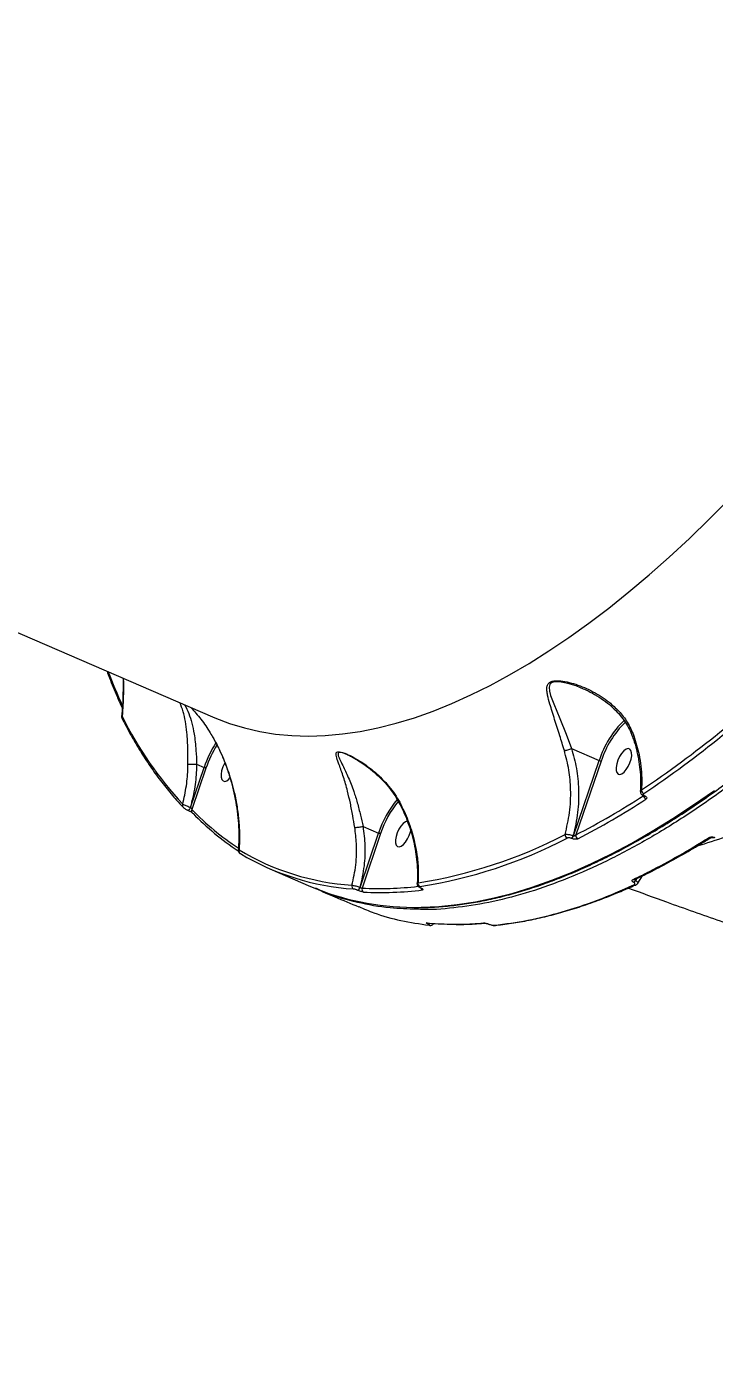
# Model space of a CAD drawing. Header units: millimetres. Extents: x -6523 to 7556, y -5559 to 6101.
# Drawn here: x 2422.2 to 2646.3, y -2741.9 to -2304.3 of the extents above; entities that cross this region are included whole.
import ezdxf

# ---------------------------------------------------------------- set-up
doc = ezdxf.new("R2010")
doc.units = ezdxf.units.MM
for name, color, linetype in [('DIKOM_ОБЪЕКТ', 7, 'Continuous'), ('DIKOM_РАЗМЕР_ЗОНА', 7, 'Continuous'), ('DIKOM_РАЗМЕР_ОБЪЕКТА', 7, 'Continuous')]:
    doc.layers.add(name, color=color, linetype=linetype)
doc.styles.add('style1', font='arial.ttf', dxfattribs={"width": 0.8})
doc.dimstyles.new('1-50', dxfattribs={"dimtxt": 300, "dimasz": 200, "dimexe": 100, "dimexo": 0, "dimgap": 100, "dimtad": 1, "dimtxsty": 'style1', "dimcen": 200, "dimclrd": 7, "dimclre": 7, "dimclrt": 7, "dimadec": 1, "dimazin": 2, "dimtfac": 1, "dimtmove": 0, "dimatfit": 2, "dimfxl": 0, "dimlwd": 25, "dimlwe": 18, "dimarcsym": 0})

# ---------------------------------------------------------------- blocks, each defined once
blk = doc.blocks.new('*D10')
at = {"layer": 'Defpoints', "color": 0, "transparency": 16777216}
for p in [(-1823.23, 4314.24), (3842.01, -3170.82), (6537.88, -3170.82)]:
    blk.add_point(p, dxfattribs=at)
at = {"layer": 'DIKOM_РАЗМЕР_ОБЪЕКТА', "color": 7, "lineweight": 18, "transparency": 16777216}
for p, q in [((-1823.23, 4314.24), (6637.88, 4314.24)), ((3842.01, -3170.82), (6637.88, -3170.82))]:
    blk.add_line(p, q, dxfattribs=at)
at = {"layer": 'DIKOM_РАЗМЕР_ОБЪЕКТА', "color": 7, "lineweight": 25, "transparency": 16777216}
blk.add_line((6537.88, 3914.24), (6537.88, -2770.82), dxfattribs=at)
at = {"layer": 'DIKOM_РАЗМЕР_ОБЪЕКТА', "color": 7, "transparency": 16777216}
for points in [[(6471.22, 3914.24), (6604.55, 3914.24), (6537.88, 4314.24)], [(6471.22, -2770.82), (6604.55, -2770.82), (6537.88, -3170.82)]]:
    blk.add_solid(points, dxfattribs=at)
at = {"layer": 'DIKOM_РАЗМЕР_ОБЪЕКТА', "color": 7, "transparency": 16777216, "insert": (6304.71, 207.11), "char_height": 300, "attachment_point": 5, "rotation": 90, "style": 'style1'}
blk.add_mtext('7500', dxfattribs=at)
blk = doc.blocks.new('*D11')
at = {"layer": 'Defpoints', "color": 0, "transparency": 16777216}
for p in [(-5022.71, -299.32), (4115.33, -1753.09), (4115.33, -4391.39)]:
    blk.add_point(p, dxfattribs=at)
at = {"layer": 'DIKOM_РАЗМЕР_ОБЪЕКТА', "color": 7, "lineweight": 18, "transparency": 16777216}
for p, q in [((-5022.71, -299.32), (-5022.71, -4491.39)), ((4115.33, -1753.09), (4115.33, -4491.39))]:
    blk.add_line(p, q, dxfattribs=at)
at = {"layer": 'DIKOM_РАЗМЕР_ОБЪЕКТА', "color": 7, "lineweight": 25, "transparency": 16777216}
blk.add_line((-4622.71, -4391.39), (3715.33, -4391.39), dxfattribs=at)
at = {"layer": 'DIKOM_РАЗМЕР_ОБЪЕКТА', "color": 7, "transparency": 16777216}
for points in [[(-4622.71, -4324.73), (-4622.71, -4458.06), (-5022.71, -4391.39)], [(3715.33, -4324.73), (3715.33, -4458.06), (4115.33, -4391.39)]]:
    blk.add_solid(points, dxfattribs=at)
at = {"layer": 'DIKOM_РАЗМЕР_ОБЪЕКТА', "color": 7, "transparency": 16777216, "insert": (-175.12, -4158.22), "char_height": 300, "attachment_point": 5, "style": 'style1'}
blk.add_mtext('9150', dxfattribs=at)
blk = doc.blocks.new('*D12')
at = {"layer": 'Defpoints', "color": 0, "transparency": 16777216}
for p in [(-6522.71, -395.62), (6102.86, -1877.31), (6102.86, -5458.89)]:
    blk.add_point(p, dxfattribs=at)
at = {"layer": 'DIKOM_РАЗМЕР_ЗОНА', "color": 7, "lineweight": 18, "transparency": 16777216}
for p, q in [((-6522.71, -395.62), (-6522.71, -5558.89)), ((6102.86, -1877.31), (6102.86, -5558.89))]:
    blk.add_line(p, q, dxfattribs=at)
at = {"layer": 'DIKOM_РАЗМЕР_ЗОНА', "color": 7, "lineweight": 25, "transparency": 16777216}
blk.add_line((-6122.71, -5458.89), (5702.86, -5458.89), dxfattribs=at)
at = {"layer": 'DIKOM_РАЗМЕР_ЗОНА', "color": 7, "transparency": 16777216}
for points in [[(-6122.71, -5392.23), (-6122.71, -5525.56), (-6522.71, -5458.89)], [(5702.86, -5392.23), (5702.86, -5525.56), (6102.86, -5458.89)]]:
    blk.add_solid(points, dxfattribs=at)
at = {"layer": 'DIKOM_РАЗМЕР_ЗОНА', "color": 7, "transparency": 16777216, "insert": (78.38, -5225.72), "char_height": 300, "attachment_point": 5, "style": 'style1'}
blk.add_mtext('12600', dxfattribs=at)
blk = doc.blocks.new('*D13')
at = {"layer": 'Defpoints', "color": 0, "transparency": 16777216}
for p in [(-2358.18, 6101.03), (4341.71, -4605.15), (7455.88, -4605.15)]:
    blk.add_point(p, dxfattribs=at)
at = {"layer": 'DIKOM_РАЗМЕР_ЗОНА', "color": 7, "lineweight": 18, "transparency": 16777216}
for p, q in [((-2358.18, 6101.03), (7555.88, 6101.03)), ((4341.71, -4605.15), (7555.88, -4605.15))]:
    blk.add_line(p, q, dxfattribs=at)
at = {"layer": 'DIKOM_РАЗМЕР_ЗОНА', "color": 7, "lineweight": 25, "transparency": 16777216}
blk.add_line((7455.88, 5701.03), (7455.88, -4205.15), dxfattribs=at)
at = {"layer": 'DIKOM_РАЗМЕР_ЗОНА', "color": 7, "transparency": 16777216}
for points in [[(7389.22, 5701.03), (7522.55, 5701.03), (7455.88, 6101.03)], [(7389.22, -4205.15), (7522.55, -4205.15), (7455.88, -4605.15)]]:
    blk.add_solid(points, dxfattribs=at)
at = {"layer": 'DIKOM_РАЗМЕР_ЗОНА', "color": 7, "transparency": 16777216, "insert": (7222.71, 375.61), "char_height": 300, "attachment_point": 5, "rotation": 90, "style": 'style1'}
blk.add_mtext('10700', dxfattribs=at)

msp = doc.modelspace()

# ---------------------------------------------------------------- linework, layer by layer
at = {"layer": 'DIKOM_ОБЪЕКТ', "color": 7, "linetype": 'Continuous', "lineweight": 15}
for p, q in [((2213.849, -2412.794), (2482.741, -2529.246)), ((2603.617, -2520.204), (2602.692, -2519.79)), ((2599.773, -2539.563), (2608.758, -2543.455)), ((2475.525, -2558.74), (2479.923, -2545.711)), ((2480.569, -2545.892), (2475.99, -2559.458)), ((2477.477, -2544.653), (2477.484, -2544.655)), ((2477.484, -2544.655), (2479.923, -2545.711)), ((2600.374, -2567.957), (2608.758, -2543.455)), ((2609.404, -2543.638), (2601.171, -2567.697)), ((2623.265, -2554.998), (2623.31, -2555.018)), ((2623.554, -2554.94), (2623.599, -2554.96)), ((2474.632, -2559.647), (2474.659, -2559.659)), ((2475.498, -2558.728), (2475.525, -2558.74)), ((2530.808, -2584.807), (2536.821, -2567.112)), ((2537.467, -2567.293), (2531.44, -2585.027)), ((2531.775, -2564.926), (2536.821, -2567.112)), ((2600.309, -2567.929), (2600.374, -2567.957)), ((2599.744, -2568.843), (2599.678, -2568.815)), ((2501.387, -2578.731), (2514.641, -2584.472)), ((2621.398, -2583.4), (2622.847, -2581.067)), ((2530.009, -2585.737), (2529.964, -2585.718)), ((2530.762, -2584.787), (2530.808, -2584.807)), ((2550.463, -2584.947), (2550.528, -2584.976)), ((2550.578, -2584.961), (2550.644, -2584.99)), ((2620.436, -2582.224), (2620.444, -2582.221)), ((2620.888, -2581.981), (2620.56, -2582.598)), ((2552.823, -2596.444), (2552.83, -2596.445)), ((2572.723, -2596.784), (2572.729, -2596.786)), ((2575.019, -2597.225), (2574.982, -2597.23))]:
    msp.add_line(p, q, dxfattribs=at)
at = {"layer": 'DIKOM_ОБЪЕКТ', "color": 7, "linetype": 'Continuous', "lineweight": 15, "flags": 128}
for points in [[(2482.741, -2529.246), (2483.424, -2529.538), (2488.189, -2531.351), (2493.089, -2532.836), (2498.122, -2533.992), (2503.281, -2534.817), (2508.562, -2535.311), (2513.961, -2535.473), (2519.472, -2535.304), (2525.089, -2534.802), (2530.809, -2533.969), (2536.625, -2532.806), (2542.532, -2531.313), (2548.525, -2529.493), (2554.598, -2527.345), (2560.745, -2524.874), (2566.961, -2522.081), (2573.24, -2518.968), (2579.576, -2515.538), (2585.963, -2511.795), (2592.395, -2507.742), (2598.867, -2503.383), (2605.372, -2498.723), (2611.903, -2493.764), (2618.456, -2488.512), (2625.024, -2482.972), (2631.601, -2477.149), (2638.18, -2471.048), (2644.756, -2464.676), (2651.323, -2458.037)], [(2602.692, -2519.79), (2601.277, -2519.156), (2598.55, -2518.314), (2595.84, -2517.826), (2593.837, -2517.896), (2593.483, -2518.004), (2592.794, -2518.462), (2592.66, -2518.642), (2592.405, -2519.574), (2592.539, -2520.845), (2592.927, -2522.209), (2593.961, -2524.972), (2595.905, -2529.719), (2597.998, -2534.914), (2599.77, -2539.562), (2599.77, -2539.563), (2599.77, -2539.563)], [(2614.513, -2544.552), (2614.322, -2545.685), (2614.335, -2546.665), (2614.551, -2547.411), (2614.953, -2547.863), (2615.508, -2547.985), (2616.172, -2547.767), (2616.889, -2547.226), (2617.603, -2546.407), (2618.255, -2545.375), (2618.793, -2544.215), (2619.173, -2543.019), (2619.364, -2541.886), (2619.351, -2540.907), (2619.135, -2540.161), (2618.733, -2539.709), (2618.178, -2539.587), (2617.514, -2539.805), (2616.797, -2540.345), (2616.083, -2541.165), (2615.43, -2542.196), (2614.893, -2543.357), (2614.513, -2544.552)], [(2485.677, -2546.808), (2485.486, -2547.941), (2485.499, -2548.921), (2485.715, -2549.667), (2486.117, -2550.119), (2486.672, -2550.241), (2487.336, -2550.023), (2488.053, -2549.482), (2488.383, -2549.139)], [(2548.046, -2591.315), (2550.717, -2591.302), (2556.513, -2591.032), (2562.413, -2590.431), (2568.414, -2589.501), (2574.511, -2588.242), (2580.697, -2586.656), (2586.969, -2584.743), (2593.32, -2582.505), (2599.745, -2579.944), (2606.239, -2577.062), (2612.797, -2573.862), (2619.413, -2570.347), (2626.081, -2566.518), (2632.796, -2562.38), (2639.551, -2557.937), (2646.343, -2553.19)], [(2475.498, -2558.728), (2475.409, -2558.952), (2475.297, -2559.164), (2475.17, -2559.35), (2475.034, -2559.499), (2474.898, -2559.604), (2474.77, -2559.657), (2474.657, -2559.656), (2474.632, -2559.647)], [(2475.525, -2558.74), (2475.436, -2558.964), (2475.324, -2559.175), (2475.197, -2559.361), (2475.061, -2559.511), (2474.926, -2559.615), (2474.798, -2559.669), (2474.685, -2559.667), (2474.659, -2559.659)], [(2476.095, -2560.509), (2476.201, -2560.601), (2476.353, -2560.688)], [(2546.28, -2563.241), (2546.24, -2563.243), (2545.577, -2563.461), (2544.86, -2564.002), (2544.146, -2564.821), (2543.493, -2565.853), (2542.955, -2567.014), (2542.575, -2568.209)], [(2542.575, -2568.209), (2542.384, -2569.342), (2542.398, -2570.321), (2542.614, -2571.067), (2543.016, -2571.52), (2543.571, -2571.642), (2544.234, -2571.424), (2544.952, -2570.883), (2545.666, -2570.063), (2546.318, -2569.032), (2546.856, -2567.871), (2547.236, -2566.676), (2547.307, -2566.362)], [(2550.463, -2584.947), (2550.504, -2584.96), (2550.578, -2584.961)], [(2550.523, -2584.973), (2550.57, -2584.988), (2550.644, -2584.99)], [(2620.725, -2584.008), (2620.683, -2584.03), (2620.67, -2584.036)], [(2552.831, -2596.445), (2552.757, -2596.435), (2552.59, -2596.384)], [(2553.55, -2597.199), (2553.489, -2597.189), (2553.328, -2597.14)], [(2572.729, -2596.786), (2572.733, -2596.788), (2572.799, -2596.787)]]:
    msp.add_lwpolyline(points, dxfattribs=at)
at = {"layer": 'DIKOM_ОБЪЕКТ', "color": 7, "linetype": 'Continuous', "lineweight": 15}
for centre, radius, start, end in [((2605.591, -2455.332), 167.668, 200.66737, 204.72103), ((2421.278, -2253.06), 361.268, 303.85894, 313.9376), ((2421.531, -2253.52), 362.106, 303.85956, 313.93713), ((2453.947, -2529.405), 0.798, 149.50711, 205.29275), ((2559.787, -2476.949), 118.564, 206.04106, 222.92583), ((2637.372, -2552.26), 29.937, 133.09921, 162.89586), ((2638.332, -2552.906), 30.376, 133.90237, 162.23412), ((2514.509, -2557.522), 36.547, 147.22615, 161.14602), ((2514.185, -2557.382), 35.526, 147.74355, 161.13005), ((2495.405, -2549.242), 10.028, 150.13346, 165.95119), ((2609.669, -2541.464), 2.19, 245.41274, 263.03768), ((2489.631, -2350.64), 244.039, 297.19765, 303.20895), ((2623.805, -2553.082), 1.247, 179.0385, 245.20201), ((2623.356, -2554.701), 0.311, 253.18673, 309.5608), ((2624.531, -2554.906), 1.251, 184.57464, 245.07743), ((2623.402, -2554.724), 0.308, 252.10866, 309.82569), ((2473.749, -2558.092), 0.873, 153.10948, 221.96093), ((2476.747, -2559.913), 0.884, 149.01019, 222.39298), ((2539.417, -2498.046), 88.286, 224.07532, 236.82697), ((2568.721, -2577.64), 33.592, 140.15035, 161.73453), ((2568.452, -2577.527), 32.631, 140.43541, 161.72285), ((2490.035, -2351.387), 244.604, 297.19761, 303.20932), ((2540.011, -2499.044), 88.613, 224.07927, 236.46926), ((2525.716, -2429.596), 155.588, 278.87095, 297.53617), ((2598.822, -2567.676), 1.182, 174.30311, 244.55898), ((2598.759, -2567.493), 1.609, 304.79462, 344.29939), ((2598.827, -2567.523), 1.607, 304.76286, 344.31658), ((2602.339, -2567.879), 1.181, 171.14733, 244.68739), ((2644.812, -2568.002), 0.681, 243.17273, 301.29123), ((2492.198, -2572.969), 0.915, 155.90104, 243.94406), ((2533.631, -2502.032), 82.255, 239.07762, 266.18631), ((2526.228, -2430.483), 155.924, 278.87053, 297.53658), ((2534.159, -2503.072), 82.436, 239.07717, 266.18606), ((2548.256, -2505.337), 85.978, 246.98514, 269.86028), ((2529.13, -2584.415), 1.018, 162.2466, 243.46869), ((2529.559, -2584.563), 1.224, 289.29794, 349.42454), ((2529.606, -2584.583), 1.222, 289.26824, 349.47115), ((2532.398, -2585.4), 1.028, 158.72221, 243.28473), ((2537.333, -2483.267), 101.931, 266.6859, 276.95505), ((2537.845, -2483.95), 102.538, 266.69647, 277.43368), ((2550.747, -2583.584), 1.07, 165.88367, 243.64388), ((2551.528, -2584.726), 0.992, 196.62578, 245.16922), ((2620.137, -2581.564), 0.724, 244.99959, 295.61815), ((2619.492, -2582.033), 1.208, 292.46626, 332.16398), ((2620.379, -2583.368), 0.728, 245.12313, 293.55085), ((2552.969, -2596.064), 0.704, 269.26111, 324.31932), ((2571.329, -2595.679), 0.787, 246.67002, 275.94217), ((2574.9, -2596.454), 0.78, 246.62928, 276.06712)]:
    msp.add_arc(centre, radius, start, end, dxfattribs=at)
for points, knots in [([(2548.365, -2591.354), (2548.782, -2591.366), (2550.989, -2591.428), (2555.084, -2591.248), (2560.648, -2590.801), (2566.312, -2590.035), (2572.061, -2588.98), (2577.893, -2587.63), (2583.803, -2585.986), (2589.786, -2584.05), (2595.838, -2581.824), (2601.954, -2579.308), (2608.129, -2576.506), (2614.359, -2573.42), (2620.639, -2570.051), (2626.963, -2566.403), (2633.328, -2562.477), (2639.729, -2558.279), (2646.16, -2553.81), (2652.617, -2549.074), (2659.095, -2544.075), (2665.589, -2538.817), (2672.095, -2533.302), (2678.607, -2527.537), (2685.121, -2521.525), (2691.632, -2515.271), (2698.135, -2508.779), (2704.625, -2502.054), (2711.097, -2495.102), (2717.547, -2487.927), (2723.97, -2480.536), (2730.36, -2472.932), (2736.714, -2465.124), (2743.026, -2457.115), (2749.292, -2448.912), (2755.507, -2440.522), (2761.666, -2431.951), (2767.766, -2423.205), (2773.8, -2414.29), (2779.765, -2405.214), (2785.656, -2395.983), (2791.47, -2386.604), (2797.201, -2377.084), (2802.844, -2367.431), (2808.397, -2357.651), (2813.854, -2347.751), (2818.622, -2338.856), (2821.543, -2333.238), (2822.712, -2330.99)], [0, 0, 0, 0, 0.0051793, 0.02739, 0.0496129, 0.0718476, 0.094093, 0.1163478, 0.1386107, 0.1608805, 0.1831557, 0.2054353, 0.2277184, 0.2500037, 0.2722902, 0.294578, 0.3168663, 0.3391542, 0.3614419, 0.3837289, 0.4060148, 0.4283, 0.4505842, 0.4728673, 0.4951492, 0.5174302, 0.5397103, 0.561989, 0.5842668, 0.6065436, 0.6288197, 0.6510948, 0.6733689, 0.6956427, 0.7179155, 0.7401876, 0.7624589, 0.7847299, 0.8070003, 0.8292702, 0.8515396, 0.8738085, 0.8960771, 0.9183452, 0.9406133, 0.9628808, 0.9851483, 1, 1, 1, 1]), ([(2750.006, -2449.973), (2747.518, -2453.24), (2740.815, -2462.041), (2729.739, -2475.724), (2716.782, -2490.767), (2703.591, -2505.045), (2690.209, -2518.488), (2676.677, -2531.025), (2663.293, -2542.381), (2650.1, -2552.543), (2637.135, -2561.528), (2624.187, -2569.482), (2611.302, -2576.33), (2598.528, -2582.026), (2586.149, -2586.432), (2574.185, -2589.601), (2562.706, -2591.439), (2554.409, -2592.206), (2550.09, -2591.963), (2549.332, -2591.92)], [0, 0, 0, 0, 0.0369366, 0.0995097, 0.162131, 0.2247044, 0.2890949, 0.3535379, 0.4179286, 0.4805017, 0.5431232, 0.6056961, 0.6700866, 0.73453, 0.7989206, 0.8614936, 0.9241148, 0.986688, 1, 1, 1, 1]), ([(2760.351, -2487.55), (2756.772, -2491.33), (2749.609, -2498.893), (2738.814, -2509.397), (2728.016, -2519.256), (2717.09, -2528.503), (2706.063, -2537.095), (2694.958, -2544.978), (2683.957, -2552.014), (2672.773, -2558.366), (2661.459, -2563.884), (2650.587, -2568.373), (2643.733, -2570.438), (2640.579, -2571.388)], [0, 0, 0, 0, 0.0877228, 0.1755515, 0.2633798, 0.3511032, 0.442424, 0.5338636, 0.6253025, 0.7166229, 0.8159146, 0.9152827, 1, 1, 1, 1]), ([(2448.298, -2514.329), (2448.563, -2515.061), (2449.587, -2517.889), (2451.24, -2521.897), (2452.699, -2525.066), (2453.275, -2526.319)], [0, 0, 0, 0, 0.1743495, 0.6735815, 1, 1, 1, 1]), ([(2453.509, -2516.586), (2453.522, -2518.365), (2453.547, -2521.945), (2453.366, -2526.047), (2453.116, -2528.337), (2453.055, -2528.894)], [0, 0, 0, 0, 0.4276905, 0.8607057, 1, 1, 1, 1]), ([(2453.588, -2516.62), (2453.61, -2517.046), (2453.7, -2518.762), (2453.645, -2522.913), (2453.413, -2526.581), (2453.259, -2529.001)], [0, 0, 0, 0, 0.1007883, 0.4067706, 1, 1, 1, 1]), ([(2597.411, -2540.214), (2596.91, -2538.582), (2595.82, -2535.028), (2594.208, -2529.917), (2592.823, -2525.577), (2592.001, -2522.592), (2591.687, -2520.743), (2591.675, -2519.462), (2592.048, -2518.382), (2592.778, -2517.823), (2593.924, -2517.445), (2595.681, -2517.361), (2598.323, -2517.783), (2602.12, -2518.845), (2606.849, -2520.884), (2611.571, -2523.933), (2615.275, -2527.361), (2618.155, -2530.946), (2619.41, -2533.849), (2620.062, -2535.358)], [0, 0, 0, 0, 0.0790198, 0.1721786, 0.2680582, 0.3287303, 0.361058, 0.3938991, 0.4223307, 0.4513181, 0.4599431, 0.498991, 0.5446047, 0.5914336, 0.6876199, 0.7865793, 0.8546756, 0.9244456, 1, 1, 1, 1]), ([(2602.733, -2519.713), (2603.297, -2519.946), (2604.848, -2520.587), (2607.347, -2521.898), (2610.134, -2523.666), (2612.594, -2525.61), (2614.715, -2527.653), (2616.494, -2529.796), (2618.002, -2532.138), (2619.042, -2534.131), (2619.46, -2535.381), (2619.589, -2535.766)], [0, 0, 0, 0, 0.07655707, 0.21057046, 0.35355283, 0.49025044, 0.60295963, 0.72244615, 0.83873463, 0.95026873, 1, 1, 1, 1]), ([(2474.667, -2544.626), (2474.672, -2543.019), (2474.681, -2540.411), (2474.563, -2536.992), (2474.339, -2533.872), (2473.898, -2530.627), (2473.162, -2527.295), (2472.457, -2525.55), (2472.086, -2524.631)], [0, 0, 0, 0, 0.1907456, 0.3095396, 0.4310644, 0.6102612, 0.794864, 1, 1, 1, 1]), ([(2453.049, -2528.895), (2453.043, -2528.977), (2453.026, -2529.199), (2453.102, -2529.486), (2453.197, -2529.667), (2453.236, -2529.741)], [0, 0, 0, 0, 0.2547513, 0.6933432, 1, 1, 1, 1]), ([(2453.058, -2528.895), (2453.067, -2528.904), (2453.081, -2528.918), (2453.215, -2528.98), (2453.259, -2529.001)], [0, 0, 0, 0, 0.6661689, 1, 1, 1, 1]), ([(2473.598, -2525.286), (2474.076, -2526.204), (2474.978, -2527.939), (2475.991, -2531.202), (2476.663, -2534.341), (2477.072, -2537.372), (2477.341, -2540.625), (2477.477, -2543.129), (2477.477, -2544.653), (2477.477, -2544.653)], [0, 0, 0, 0, 0.20663566, 0.39048769, 0.57405523, 0.69385033, 0.81355587, 0.99994167, 1, 1, 1, 1]), ([(2475.631, -2526.167), (2476.76, -2527.423), (2479.058, -2529.979), (2480.971, -2532.902), (2481.945, -2534.39)], [0, 0, 0, 0, 0.4911414, 1, 1, 1, 1]), ([(2453.226, -2529.746), (2453.718, -2530.712), (2455.144, -2533.512), (2457.63, -2537.952), (2460.732, -2542.976), (2463.994, -2547.735), (2467.412, -2552.223), (2470.463, -2555.846), (2472.399, -2557.925), (2473.102, -2558.679)], [0, 0, 0, 0, 0.0864552, 0.2506158, 0.4147418, 0.5788123, 0.7428152, 0.9067425, 1, 1, 1, 1]), ([(2481.942, -2534.465), (2482.277, -2535.009), (2483.253, -2536.595), (2484.67, -2539.375), (2486.214, -2542.806), (2487.577, -2546.415), (2488.754, -2550.174), (2489.728, -2554.053), (2490.48, -2558.017), (2491.004, -2562.042), (2491.273, -2566.076), (2491.316, -2569.659), (2491.155, -2571.841), (2491.09, -2572.723)], [0, 0, 0, 0, 0.04581605, 0.13344996, 0.22395434, 0.31745664, 0.41391313, 0.51306101, 0.61440035, 0.71749997, 0.8229151, 0.9283823, 1, 1, 1, 1]), ([(2481.945, -2534.39), (2482.12, -2534.681), (2483.003, -2536.145), (2484.464, -2538.853), (2486.772, -2543.86), (2488.543, -2548.913), (2489.923, -2554.277), (2490.756, -2558.589), (2491.321, -2563.297), (2491.566, -2567.991), (2491.431, -2571.06), (2491.363, -2572.595)], [0, 0, 0, 0, 0.0242969, 0.1222497, 0.2202164, 0.4215172, 0.5118842, 0.6322331, 0.752591, 0.8762951, 1, 1, 1, 1]), ([(2619.65, -2535.741), (2619.835, -2536.263), (2620.409, -2537.872), (2621.115, -2540.615), (2621.775, -2543.943), (2622.168, -2547.271), (2622.326, -2550.482), (2622.221, -2552.531), (2622.17, -2553.513)], [0, 0, 0, 0, 0.0878594, 0.2709781, 0.4556399, 0.6415039, 0.8281412, 1, 1, 1, 1]), ([(2619.717, -2535.72), (2619.706, -2535.709), (2619.666, -2535.666), (2619.79, -2535.545), (2619.954, -2535.426), (2620.04, -2535.372), (2620.062, -2535.358)], [0, 0, 0, 0, 0.1668202, 0.6565349, 0.912261, 1, 1, 1, 1]), ([(2620.062, -2535.358), (2620.688, -2537.394), (2621.706, -2540.708), (2622.421, -2545.337), (2622.728, -2549.229), (2622.615, -2551.769), (2622.558, -2553.061)], [0, 0, 0, 0, 0.3422116, 0.5572619, 0.7746115, 1, 1, 1, 1]), ([(2529.084, -2565.277), (2528.874, -2563.997), (2528.423, -2561.25), (2527.645, -2557.255), (2526.637, -2552.953), (2525.392, -2548.693), (2524.117, -2545.15), (2523.275, -2542.899), (2522.948, -2541.627), (2522.962, -2540.907), (2523.322, -2540.63), (2523.861, -2540.558), (2524.705, -2540.661), (2526.515, -2541.306), (2528.849, -2542.459), (2532.269, -2544.524), (2536.439, -2547.717), (2540.088, -2551.566), (2542.589, -2555.005), (2543.592, -2556.829), (2544.095, -2557.746)], [0, 0, 0, 0, 0.0590579, 0.1267741, 0.1965311, 0.2899989, 0.3861949, 0.4527713, 0.4864331, 0.5209077, 0.5489151, 0.5542521, 0.5800485, 0.6152124, 0.6617349, 0.7094968, 0.8061404, 0.9056077, 0.9525564, 1, 1, 1, 1]), ([(2526.681, -2541.572), (2526.661, -2541.563), (2526.048, -2541.258), (2525.062, -2540.938), (2524.262, -2540.813), (2523.795, -2540.886), (2523.535, -2541.174), (2523.661, -2541.889), (2524.216, -2543.166), (2525.347, -2545.388), (2526.985, -2548.862), (2528.598, -2552.997), (2529.934, -2557.178), (2530.861, -2561.04), (2531.629, -2563.669), (2531.769, -2564.925), (2531.769, -2564.926)], [0, 0, 0, 0, 0.0017935, 0.0560552, 0.0946222, 0.1025871, 0.1449495, 0.1988337, 0.2531068, 0.3620325, 0.5192389, 0.6763341, 0.7900221, 0.9035394, 0.9999451, 1, 1, 1, 1]), ([(2526.681, -2541.573), (2526.794, -2541.62), (2527.31, -2541.837), (2528.38, -2542.381), (2529.999, -2543.296), (2532.004, -2544.583), (2534.311, -2546.293), (2536.745, -2548.403), (2539.006, -2550.712), (2540.98, -2553.137), (2542.616, -2555.504), (2543.49, -2557.144), (2543.905, -2557.922)], [0, 0, 0, 0, 0.0178574, 0.0820698, 0.1578955, 0.2574185, 0.3822628, 0.5139891, 0.6524667, 0.7764452, 0.8940039, 1, 1, 1, 1]), ([(2597.411, -2540.214), (2597.462, -2540.208), (2597.613, -2540.19), (2597.971, -2540.126), (2598.517, -2539.993), (2599.177, -2539.792), (2599.573, -2539.64), (2599.77, -2539.563)], [0, 0, 0, 0, 0.087319, 0.2536206, 0.5024321, 0.751188, 1, 1, 1, 1]), ([(2597.646, -2567.559), (2598.201, -2565.195), (2599.328, -2560.4), (2599.614, -2553.284), (2599.054, -2546.458), (2597.963, -2542.311), (2597.411, -2540.214)], [0, 0, 0, 0, 0.2625615, 0.5326656, 0.7636498, 1, 1, 1, 1]), ([(2599.77, -2539.563), (2599.771, -2539.563), (2599.771, -2539.563), (2599.772, -2539.564), (2599.773, -2539.563), (2599.773, -2539.563)], [0, 0, 0, 0, 0.3980873, 0.8914128, 1, 1, 1, 1]), ([(2599.773, -2539.563), (2600.357, -2541.704), (2601.539, -2546.037), (2602.183, -2553.065), (2601.965, -2560.477), (2600.866, -2565.422), (2600.309, -2567.929)], [0, 0, 0, 0, 0.23289087, 0.47130522, 0.73197318, 1, 1, 1, 1]), ([(2472.97, -2557.697), (2473.42, -2555.701), (2474.304, -2551.785), (2474.639, -2547.36), (2474.663, -2545.002), (2474.667, -2544.626)], [0, 0, 0, 0, 0.46652485, 0.91500923, 1, 1, 1, 1]), ([(2474.667, -2544.626), (2474.677, -2544.626), (2474.765, -2544.627), (2475.023, -2544.629), (2475.552, -2544.634), (2476.196, -2544.64), (2476.873, -2544.647), (2477.28, -2544.651), (2477.477, -2544.653)], [0, 0, 0, 0, 0.02594048, 0.22027618, 0.41786418, 0.61546122, 0.81310507, 1, 1, 1, 1]), ([(2477.484, -2544.655), (2477.478, -2545.043), (2477.438, -2547.499), (2477.048, -2552.268), (2476.033, -2556.498), (2475.498, -2558.728)], [0, 0, 0, 0, 0.0814784, 0.5156596, 1, 1, 1, 1]), ([(2480.569, -2545.892), (2480.562, -2545.892), (2480.544, -2545.891), (2480.489, -2545.886), (2480.386, -2545.867), (2480.233, -2545.825), (2480.07, -2545.772), (2479.972, -2545.731), (2479.923, -2545.711)], [0, 0, 0, 0, 0.0536195, 0.1414015, 0.3560921, 0.5708421, 0.7852929, 1, 1, 1, 1]), ([(2622.23, -2553.538), (2622.234, -2553.694), (2622.241, -2553.999), (2622.463, -2554.408), (2622.793, -2554.757), (2623.101, -2554.911), (2623.266, -2554.994)], [0, 0, 0, 0, 0.2385795, 0.4690923, 0.7162999, 1, 1, 1, 1]), ([(2622.251, -2553.519), (2622.254, -2553.454), (2622.262, -2553.283), (2622.444, -2553.147), (2622.558, -2553.061)], [0, 0, 0, 0, 0.3761336, 1, 1, 1, 1]), ([(2623.282, -2554.214), (2623.228, -2554.26), (2623.122, -2554.35), (2623.097, -2554.521), (2623.181, -2554.695), (2623.347, -2554.84), (2623.495, -2554.912), (2623.554, -2554.94)], [0, 0, 0, 0, 0.2143242, 0.428464, 0.6429408, 0.8577703, 1, 1, 1, 1]), ([(2623.307, -2555.018), (2623.341, -2555.033), (2623.418, -2555.067), (2623.468, -2555.106), (2623.468, -2555.106), (2623.468, -2555.106)], [0, 0, 0, 0, 0.3336326, 0.7480799, 1, 1, 1, 1]), ([(2623.599, -2554.96), (2623.686, -2555.002), (2623.906, -2555.108), (2624.155, -2555.324), (2624.28, -2555.584), (2624.244, -2555.84), (2624.084, -2555.974), (2624.004, -2556.041)], [0, 0, 0, 0, 0.1407383, 0.3552966, 0.5700438, 0.784949, 1, 1, 1, 1]), ([(2472.97, -2557.697), (2473.062, -2557.737), (2473.259, -2557.821), (2473.742, -2558.021), (2474.321, -2558.256), (2474.934, -2558.504), (2475.309, -2558.653), (2475.498, -2558.728)], [0, 0, 0, 0, 0.1847917, 0.3988319, 0.6012457, 0.7990034, 1, 1, 1, 1]), ([(2473.103, -2558.673), (2473.14, -2558.712), (2473.298, -2558.881), (2473.614, -2559.1), (2474.091, -2559.386), (2474.447, -2559.569), (2474.626, -2559.642), (2474.67, -2559.66)], [0, 0, 0, 0, 0.0986134, 0.4321922, 0.6860119, 0.9232373, 1, 1, 1, 1]), ([(2474.661, -2559.66), (2474.67, -2559.664), (2474.769, -2559.704), (2475.018, -2559.825), (2475.375, -2560.016), (2475.726, -2560.23), (2475.966, -2560.398), (2476.083, -2560.497), (2476.092, -2560.506), (2476.095, -2560.509)], [0, 0, 0, 0, 0.01662039, 0.18808748, 0.37691926, 0.57943155, 0.78936045, 0.92577965, 1, 1, 1, 1]), ([(2475.525, -2558.74), (2475.561, -2558.758), (2475.606, -2558.782), (2475.695, -2558.853), (2475.792, -2558.957), (2475.894, -2559.122), (2475.964, -2559.296), (2475.982, -2559.406), (2475.99, -2559.458)], [0, 0, 0, 0, 0.1271183, 0.1626131, 0.3403975, 0.5453885, 0.7831209, 1, 1, 1, 1]), ([(2543.892, -2557.927), (2544.171, -2558.471), (2544.999, -2560.089), (2546.14, -2562.88), (2547.319, -2566.271), (2548.251, -2569.717), (2548.936, -2573.174), (2549.377, -2576.618), (2549.537, -2580.01), (2549.537, -2582.354), (2549.415, -2583.53), (2549.405, -2583.627)], [0, 0, 0, 0, 0.06580765, 0.19566634, 0.3265812, 0.45839994, 0.59066243, 0.72269581, 0.85525923, 0.98805671, 1, 1, 1, 1]), ([(2543.943, -2557.902), (2543.935, -2557.898), (2543.911, -2557.889), (2543.987, -2557.825), (2544.068, -2557.766), (2544.095, -2557.746)], [0, 0, 0, 0, 0.2761338, 0.7507478, 1, 1, 1, 1]), ([(2544.095, -2557.746), (2545.028, -2559.752), (2546.916, -2563.816), (2548.507, -2569.381), (2549.429, -2574.392), (2549.858, -2578.816), (2549.759, -2581.814), (2549.709, -2583.323)], [0, 0, 0, 0, 0.2398776, 0.4858727, 0.6394255, 0.8185499, 1, 1, 1, 1]), ([(2528.16, -2584.104), (2528.64, -2581.911), (2529.613, -2577.464), (2529.815, -2571.069), (2529.304, -2567.025), (2529.084, -2565.277)], [0, 0, 0, 0, 0.35585582, 0.72148168, 1, 1, 1, 1]), ([(2529.084, -2565.277), (2529.103, -2565.277), (2529.176, -2565.277), (2529.398, -2565.271), (2529.836, -2565.234), (2530.468, -2565.155), (2531.15, -2565.048), (2531.562, -2564.966), (2531.769, -2564.926)], [0, 0, 0, 0, 0.03808439, 0.14918964, 0.36194498, 0.57464497, 0.78729653, 1, 1, 1, 1]), ([(2531.775, -2564.926), (2532.029, -2567.026), (2532.542, -2571.274), (2532.263, -2578.009), (2531.28, -2582.451), (2530.762, -2584.787)], [0, 0, 0, 0, 0.3165721, 0.6406597, 1, 1, 1, 1]), ([(2531.769, -2564.926), (2531.77, -2564.925), (2531.772, -2564.925), (2531.774, -2564.926), (2531.775, -2564.926)], [0, 0, 0, 0, 0.60790073, 1, 1, 1, 1]), ([(2537.467, -2567.293), (2537.458, -2567.293), (2537.44, -2567.292), (2537.384, -2567.286), (2537.285, -2567.267), (2537.132, -2567.226), (2536.968, -2567.172), (2536.87, -2567.132), (2536.821, -2567.112)], [0, 0, 0, 0, 0.0701278, 0.1412984, 0.3560905, 0.5705614, 0.7854559, 1, 1, 1, 1]), ([(2597.646, -2567.559), (2597.748, -2567.54), (2597.977, -2567.499), (2598.485, -2567.51), (2599.098, -2567.589), (2599.74, -2567.73), (2600.119, -2567.863), (2600.309, -2567.929)], [0, 0, 0, 0, 0.1700308, 0.3807889, 0.5867344, 0.7931386, 1, 1, 1, 1]), ([(2599.678, -2568.815), (2599.583, -2568.779), (2599.395, -2568.708), (2599.069, -2568.651), (2598.755, -2568.639), (2598.491, -2568.672), (2598.369, -2568.721), (2598.314, -2568.744)], [0, 0, 0, 0, 0.20392, 0.407931, 0.6134575, 0.8265562, 1, 1, 1, 1]), ([(2600.374, -2567.957), (2600.414, -2567.971), (2600.463, -2567.987), (2600.574, -2567.996), (2600.71, -2567.983), (2600.893, -2567.917), (2601.054, -2567.818), (2601.135, -2567.735), (2601.171, -2567.697)], [0, 0, 0, 0, 0.1445719, 0.1755648, 0.3627092, 0.5710927, 0.8047383, 1, 1, 1, 1]), ([(2619.831, -2582.221), (2620.189, -2582.051), (2621.976, -2581.205), (2626.938, -2578.755), (2634.781, -2574.566), (2641.262, -2570.596), (2644.505, -2568.609)], [0, 0, 0, 0, 0.044142, 0.2207138, 0.6100136, 1, 1, 1, 1]), ([(2620.44, -2582.189), (2621.25, -2581.816), (2624.126, -2580.49), (2629.118, -2577.92), (2635.406, -2574.472), (2640.755, -2571.349), (2644.018, -2569.278), (2645.162, -2568.553)], [0, 0, 0, 0, 0.0999813, 0.3550033, 0.6094445, 0.8631294, 1, 1, 1, 1]), ([(2644.505, -2568.609), (2644.544, -2568.586), (2644.689, -2568.503), (2645.014, -2568.403), (2645.489, -2568.355), (2645.99, -2568.384), (2646.297, -2568.468), (2646.451, -2568.511)], [0, 0, 0, 0, 0.0918512, 0.3355995, 0.5630793, 0.7814936, 1, 1, 1, 1]), ([(2645.165, -2568.583), (2645.163, -2568.585), (2645.151, -2568.593), (2645.213, -2568.56), (2645.355, -2568.523), (2645.58, -2568.497), (2645.844, -2568.505), (2646.082, -2568.542), (2646.201, -2568.58), (2646.249, -2568.595)], [0, 0, 0, 0, 0.0441616, 0.2010774, 0.3578014, 0.5414754, 0.7277637, 0.8879319, 1, 1, 1, 1]), ([(2491.106, -2572.726), (2491.103, -2572.811), (2491.098, -2572.981), (2491.179, -2573.213), (2491.29, -2573.399), (2491.407, -2573.529), (2491.509, -2573.615), (2491.609, -2573.686), (2491.682, -2573.73), (2491.728, -2573.757)], [0, 0, 0, 0, 0.1668514, 0.3357088, 0.480716, 0.601772, 0.7016946, 0.8121685, 1, 1, 1, 1]), ([(2491.121, -2572.724), (2491.116, -2572.712), (2491.087, -2572.645), (2491.211, -2572.611), (2491.342, -2572.597), (2491.363, -2572.595)], [0, 0, 0, 0, 0.1623872, 0.8658361, 1, 1, 1, 1]), ([(2601.833, -2568.946), (2601.749, -2568.981), (2601.561, -2569.059), (2601.152, -2569.11), (2600.67, -2569.091), (2600.173, -2569.004), (2599.887, -2568.897), (2599.744, -2568.843)], [0, 0, 0, 0, 0.1741393, 0.3896007, 0.5957749, 0.7978684, 1, 1, 1, 1]), ([(2516.34, -2585.2), (2518.414, -2586.099), (2523.062, -2588.114), (2527.759, -2590.078), (2530.362, -2591.166)], [0, 0, 0, 0, 0.445973, 1, 1, 1, 1]), ([(2549.332, -2591.92), (2546.391, -2591.85), (2539.741, -2591.689), (2529.957, -2589.854), (2521.903, -2587.649), (2517.57, -2585.616), (2516.399, -2585.066)], [0, 0, 0, 0, 0.2506456, 0.56687, 0.8828379, 1, 1, 1, 1]), ([(2528.16, -2584.104), (2528.283, -2584.115), (2528.527, -2584.137), (2529.092, -2584.259), (2529.726, -2584.43), (2530.309, -2584.617), (2530.633, -2584.739), (2530.762, -2584.787)], [0, 0, 0, 0, 0.2142644, 0.4282803, 0.6427372, 0.8575799, 1, 1, 1, 1]), ([(2529.964, -2585.718), (2529.9, -2585.691), (2529.74, -2585.623), (2529.451, -2585.519), (2529.137, -2585.42), (2528.857, -2585.349), (2528.736, -2585.334), (2528.675, -2585.326)], [0, 0, 0, 0, 0.1423061, 0.3570278, 0.5715663, 0.7857096, 1, 1, 1, 1]), ([(2531.936, -2586.318), (2531.845, -2586.307), (2531.663, -2586.286), (2531.243, -2586.18), (2530.773, -2586.033), (2530.342, -2585.877), (2530.104, -2585.777), (2530.009, -2585.737)], [0, 0, 0, 0, 0.215032, 0.4300327, 0.644714, 0.8592019, 1, 1, 1, 1]), ([(2530.808, -2584.807), (2530.839, -2584.82), (2530.918, -2584.854), (2531.061, -2584.909), (2531.215, -2584.964), (2531.352, -2585.008), (2531.411, -2585.02), (2531.44, -2585.027)], [0, 0, 0, 0, 0.1408398, 0.3552737, 0.5700207, 0.7849799, 1, 1, 1, 1]), ([(2549.43, -2583.632), (2549.421, -2583.683), (2549.394, -2583.848), (2549.478, -2584.111), (2549.631, -2584.379), (2549.852, -2584.603), (2550.118, -2584.791), (2550.371, -2584.898), (2550.499, -2584.952)], [0, 0, 0, 0, 0.0795156, 0.2529128, 0.4102577, 0.5674706, 0.7812095, 1, 1, 1, 1]), ([(2549.441, -2583.631), (2549.438, -2583.587), (2549.43, -2583.461), (2549.599, -2583.377), (2549.709, -2583.323)], [0, 0, 0, 0, 0.3468682, 1, 1, 1, 1]), ([(2550.272, -2584.542), (2550.222, -2584.555), (2550.123, -2584.579), (2550.117, -2584.665), (2550.224, -2584.775), (2550.397, -2584.879), (2550.531, -2584.94), (2550.578, -2584.961)], [0, 0, 0, 0, 0.2288401, 0.4578825, 0.6785102, 0.8884527, 1, 1, 1, 1]), ([(2550.522, -2584.976), (2550.572, -2584.997), (2550.691, -2585.048), (2550.795, -2585.107), (2550.847, -2585.144), (2550.84, -2585.138), (2550.839, -2585.137)], [0, 0, 0, 0, 0.2716281, 0.6458598, 0.9259153, 1, 1, 1, 1]), ([(2550.644, -2584.99), (2550.713, -2585.021), (2550.918, -2585.114), (2551.183, -2585.274), (2551.345, -2585.442), (2551.337, -2585.573), (2551.186, -2585.609), (2551.111, -2585.626)], [0, 0, 0, 0, 0.1083174, 0.3204581, 0.5430768, 0.7715639, 1, 1, 1, 1]), ([(2574.591, -2597.17), (2578.193, -2596.699), (2585.397, -2595.758), (2596.647, -2592.947), (2608.181, -2589.191), (2616.108, -2585.75), (2620.072, -2584.029)], [0, 0, 0, 0, 0.2485973, 0.4971931, 0.7485961, 1, 1, 1, 1]), ([(2575.007, -2597.142), (2575.55, -2597.094), (2577.959, -2596.88), (2582.326, -2596.204), (2588.105, -2595.106), (2593.976, -2593.692), (2599.926, -2591.989), (2605.95, -2589.998), (2612.045, -2587.698), (2616.859, -2585.725), (2619.659, -2584.423), (2620.386, -2584.084)], [0, 0, 0, 0, 0.0380128, 0.1685195, 0.2992045, 0.4300336, 0.5609693, 0.6919725, 0.8230067, 0.9540256, 1, 1, 1, 1]), ([(2618.342, -2585.026), (2622.473, -2586.545), (2632.386, -2590.19), (2648.22, -2595.772), (2665.803, -2601.797), (2683.476, -2607.645), (2701.23, -2613.325), (2719.063, -2618.835), (2736.972, -2624.177), (2754.952, -2629.35), (2773.002, -2634.355), (2791.118, -2639.192), (2809.296, -2643.862), (2827.534, -2648.364), (2845.827, -2652.7), (2864.174, -2656.867), (2882.57, -2660.868), (2901.013, -2664.7), (2919.499, -2668.367), (2938.026, -2671.86), (2955.253, -2674.964), (2966.32, -2676.826), (2971.185, -2677.644)], [0, 0, 0, 0, 0.0371357, 0.0890967, 0.1409468, 0.192692, 0.2443376, 0.2958894, 0.3473532, 0.3987341, 0.4500385, 0.5012721, 0.5524407, 0.6035492, 0.6546049, 0.7056116, 0.7565756, 0.8075032, 0.8583988, 0.9092684, 0.9601175, 1, 1, 1, 1]), ([(2619.954, -2583.15), (2619.927, -2583.136), (2619.795, -2583.064), (2619.597, -2582.91), (2619.465, -2582.682), (2619.503, -2582.427), (2619.714, -2582.294), (2619.831, -2582.221)], [0, 0, 0, 0, 0.04404606, 0.22458506, 0.43380175, 0.68751965, 1, 1, 1, 1]), ([(2620.072, -2584.029), (2620.189, -2583.957), (2620.393, -2583.832), (2620.422, -2583.588), (2620.29, -2583.372), (2620.099, -2583.228), (2619.975, -2583.161), (2619.954, -2583.15)], [0, 0, 0, 0, 0.3277303, 0.5739023, 0.779689, 0.9628221, 1, 1, 1, 1]), ([(2620.595, -2582.035), (2620.558, -2582.113), (2620.492, -2582.252), (2620.472, -2582.427), (2620.502, -2582.529), (2620.533, -2582.574), (2620.553, -2582.591), (2620.56, -2582.598)], [0, 0, 0, 0, 0.4113505, 0.7304235, 0.8792049, 0.9523069, 1, 1, 1, 1]), ([(2620.56, -2582.598), (2620.596, -2582.616), (2620.804, -2582.726), (2621.138, -2582.934), (2621.395, -2583.193), (2621.482, -2583.357), (2621.402, -2583.402), (2621.401, -2583.402)], [0, 0, 0, 0, 0.0572367, 0.3368745, 0.642472, 0.9942845, 1, 1, 1, 1]), ([(2620.664, -2584.025), (2620.718, -2584.004), (2620.942, -2583.914), (2621.214, -2583.717), (2621.341, -2583.468), (2621.377, -2583.397)], [0, 0, 0, 0, 0.1850947, 0.767402, 1, 1, 1, 1]), ([(2530.399, -2591.077), (2532.036, -2591.78), (2536.457, -2593.677), (2544.083, -2595.776), (2550.246, -2596.685), (2553.328, -2597.14)], [0, 0, 0, 0, 0.2272562, 0.6136287, 1, 1, 1, 1]), ([(2552.96, -2596.768), (2552.944, -2596.761), (2552.801, -2596.696), (2552.57, -2596.578), (2552.397, -2596.453), (2552.386, -2596.378), (2552.522, -2596.382), (2552.59, -2596.384)], [0, 0, 0, 0, 0.0298747, 0.2617266, 0.5039129, 0.7520108, 1, 1, 1, 1]), ([(2552.59, -2596.384), (2552.892, -2596.413), (2554.402, -2596.555), (2557.268, -2596.768), (2559.895, -2596.766), (2561.274, -2596.765)], [0, 0, 0, 0, 0.1061869, 0.5309645, 1, 1, 1, 1]), ([(2553.328, -2597.14), (2553.394, -2597.143), (2553.527, -2597.149), (2553.517, -2597.078), (2553.346, -2596.956), (2553.119, -2596.841), (2552.978, -2596.776), (2552.96, -2596.768)], [0, 0, 0, 0, 0.2478519, 0.4958845, 0.7363983, 0.9670223, 1, 1, 1, 1]), ([(2553.55, -2597.195), (2553.579, -2597.199), (2553.689, -2597.216), (2553.889, -2597.215), (2554.197, -2597.146), (2554.495, -2596.98), (2554.632, -2596.792), (2554.703, -2596.695)], [0, 0, 0, 0, 0.083296, 0.3257218, 0.5391542, 0.7624386, 1, 1, 1, 1]), ([(2561.274, -2596.765), (2562.18, -2596.785), (2565.364, -2596.856), (2568.66, -2596.591), (2571.018, -2596.401)], [0, 0, 0, 0, 0.2847356, 1, 1, 1, 1]), ([(2561.574, -2596.85), (2562.371, -2596.862), (2564.975, -2596.899), (2568.203, -2596.759), (2570.663, -2596.508), (2571.248, -2596.448)], [0, 0, 0, 0, 0.2519062, 0.8219535, 1, 1, 1, 1]), ([(2571.018, -2596.401), (2571.037, -2596.399), (2571.141, -2596.392), (2571.4, -2596.409), (2571.84, -2596.49), (2572.332, -2596.619), (2572.643, -2596.731), (2572.799, -2596.787)], [0, 0, 0, 0, 0.0545769, 0.2913257, 0.527865, 0.7639688, 1, 1, 1, 1]), ([(2571.401, -2596.462), (2571.399, -2596.462), (2571.394, -2596.463), (2571.447, -2596.462), (2571.567, -2596.473), (2571.787, -2596.508), (2572.105, -2596.581), (2572.444, -2596.68), (2572.642, -2596.756), (2572.722, -2596.787)], [0, 0, 0, 0, 0.03965138, 0.13380541, 0.25225882, 0.4197299, 0.61770291, 0.84494648, 1, 1, 1, 1]), ([(2572.73, -2596.784), (2572.759, -2596.796), (2573.008, -2596.897), (2573.539, -2597.061), (2574.275, -2597.209), (2574.713, -2597.276), (2574.959, -2597.227), (2574.982, -2597.223)], [0, 0, 0, 0, 0.0398546, 0.3355363, 0.6308762, 0.9655451, 1, 1, 1, 1]), ([(2572.799, -2596.787), (2572.956, -2596.843), (2573.269, -2596.956), (2573.765, -2597.086), (2574.207, -2597.165), (2574.467, -2597.18), (2574.571, -2597.172), (2574.591, -2597.17)], [0, 0, 0, 0, 0.2364112, 0.472952, 0.7098646, 0.9468623, 1, 1, 1, 1])]:
    msp.add_open_spline(points, degree=3, knots=knots, dxfattribs=at)

# ---------------------------------------------------------------- dimensions: what is measured, and where the dimension line sits
at = {"layer": 'DIKOM_РАЗМЕР_ЗОНА'}
dim = msp.add_linear_dim(base=(7455.882, -4605.145), p1=(-2358.182, 6101.03), p2=(4341.706, -4605.145), angle=90, text='10700', dimstyle='1-50', override={"dimasz": 400, "dimgap": 80}, dxfattribs=at)
dim.commit()
dim.dimension.update_dxf_attribs({"geometry": '*D13', "text_midpoint": (7455.882, 375.606), "dimtype": 160})
dim = msp.add_linear_dim(base=(6102.859, -5458.894), p1=(-6522.706, -395.616), p2=(6102.859, -1877.311), text='12600', dimstyle='1-50', override={"dimasz": 400, "dimgap": 80}, dxfattribs=at)
dim.commit()
dim.dimension.update_dxf_attribs({"geometry": '*D12', "text_midpoint": (78.382, -5458.894), "dimtype": 160})
at = {"layer": 'DIKOM_РАЗМЕР_ОБЪЕКТА'}
dim = msp.add_linear_dim(base=(6537.882, -3170.823), p1=(-1823.231, 4314.242), p2=(3842.008, -3170.823), angle=90, text='7500', dimstyle='1-50', override={"dimasz": 400, "dimgap": 80}, dxfattribs=at)
dim.commit()
dim.dimension.update_dxf_attribs({"geometry": '*D10', "text_midpoint": (6537.882, 207.106), "dimtype": 160})
dim = msp.add_linear_dim(base=(4115.332, -4391.394), p1=(-5022.706, -299.317), p2=(4115.332, -1753.089), text='9150', dimstyle='1-50', override={"dimasz": 400, "dimgap": 80}, dxfattribs=at)
dim.commit()
dim.dimension.update_dxf_attribs({"geometry": '*D11', "text_midpoint": (-175.118, -4391.394), "dimtype": 160})

doc.saveas('drawing.dxf')
